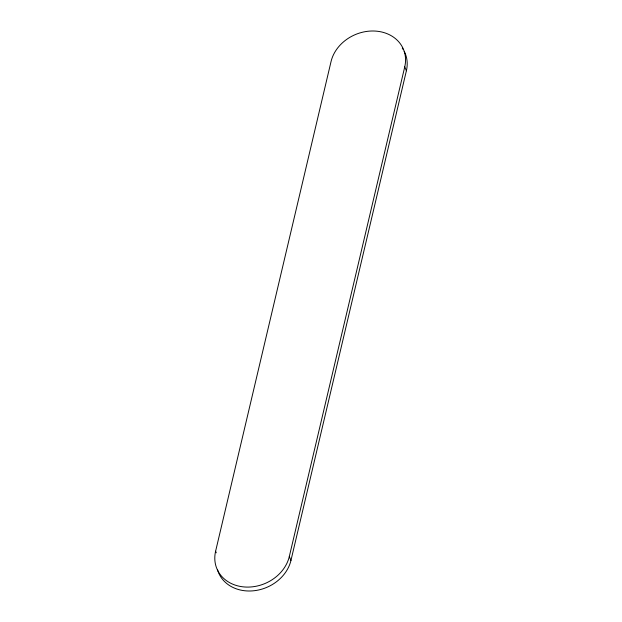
<?xml version="1.0" encoding="UTF-8"?>
<svg xmlns="http://www.w3.org/2000/svg" width="622" height="622" viewBox="0 0 622 622"><rect width="100%" height="100%" fill="white"/><g stroke="black" fill="none" stroke-linecap="round" stroke-linejoin="round"><path stroke-width="0.93" d="M216.269 552.787L215.609 551.224L331.044 61.57A38.556 32.188 -22.8 0 1 375.704 31.1A38.556 32.188 -22.8 0 1 404.743 66.865L406.391 70.776L290.956 560.43A38.556 32.188 -22.8 0 1 254.46 590.69A38.556 32.188 -22.8 0 1 217.412 569.387M290.956 560.43L289.308 556.519L404.743 66.865M404.207 51.315A38.556 32.188 -22.8 0 1 406.391 70.776M402.255 48.088A38.556 32.188 -22.8 0 1 403.289 49.667M289.308 556.519A38.556 32.188 -22.8 0 1 244.648 586.989A38.556 32.188 -22.8 0 1 215.609 551.224"/></g></svg>
